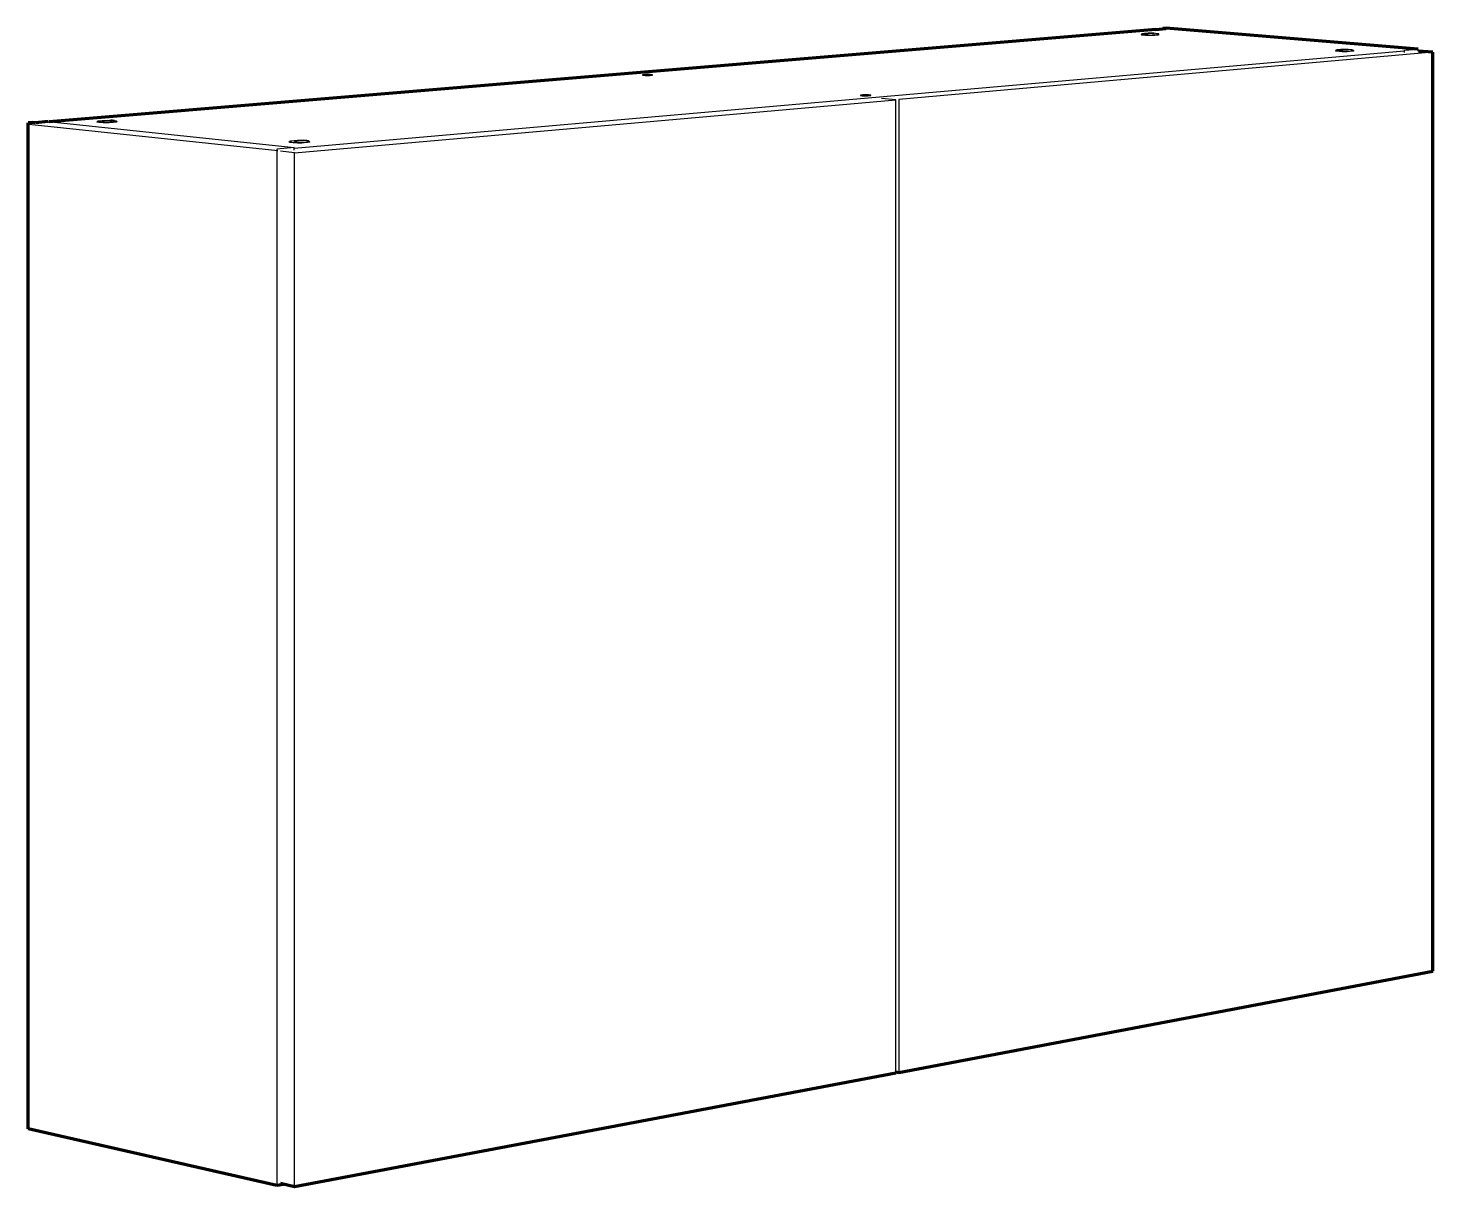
# Model space of a CAD drawing. Header units: metres. Extents: x -0.7 to 8.1, y 0 to 13.3.
# Drawn here: x 0.96 to 8.15, y 7.39 to 13.33 of the extents above; entities that cross this region are included whole.
import ezdxf

# ---------------------------------------------------------------- set-up
doc = ezdxf.new("R2010")
doc.units = ezdxf.units.M
doc.header["$MEASUREMENT"] = 0
doc.layers.add('PDF9_Geometry', color=7, linetype='Continuous')

msp = doc.modelspace()

# ---------------------------------------------------------------- linework, layer by layer
at = {"layer": 'PDF9_Geometry', "lineweight": 70}
for points in [[(6.7296, 13.3187), (1.0635, 12.8471)], [(6.729, 13.3194), (6.7811, 13.3237)], [(6.7659, 13.325), (6.7832, 13.3264)], [(6.7811, 13.3237), (6.7659, 13.325)], [(6.7659, 13.3224), (6.7659, 13.325)], [(8.0724, 13.2192), (6.7832, 13.3264)], [(8.1482, 13.2024), (8.075, 13.2085)], [(8.1482, 8.4976), (8.1482, 13.2024)], [(0.978, 12.8438), (0.9562, 12.842)], [(0.9562, 7.6916), (0.9562, 12.842)], [(0.9929, 12.8422), (0.978, 12.8438)], [(1.0582, 12.8477), (0.993, 12.8422)], [(5.3989, 7.9825), (5.4134, 7.9796), (8.1482, 8.4976)], [(5.3989, 7.9768), (2.3203, 7.3938), (2.2478, 7.4104)], [(2.2305, 7.4002), (0.9562, 7.6916)], [(2.2641, 7.4066), (2.2305, 7.4002)]]:
    msp.add_lwpolyline(points, dxfattribs=at)
at = {"layer": 'PDF9_Geometry', "lineweight": 25}
for points in [[(6.729, 13.3163), (6.729, 13.3194)], [(6.6699, 13.2947), (6.6764, 13.2977)], [(6.6851, 13.297), (6.6699, 13.2947)], [(6.6764, 13.2977), (6.6852, 13.297)], [(2.318, 12.7113), (8.0008, 13.2102)], [(8.1482, 13.2024), (5.4134, 12.9611)], [(7.7402, 13.2116), (7.7422, 13.2109), (7.7426, 13.21), (7.7406, 13.2091), (7.7363, 13.2083), (7.73, 13.2076), (7.722, 13.207), (7.7127, 13.2066), (7.7025, 13.2064), (7.692, 13.2064), (7.6816, 13.2066), (7.6721, 13.207), (7.6636, 13.2075), (7.6569, 13.2082), (7.652, 13.209), (7.6494, 13.2099), (7.6491, 13.2108), (7.6511, 13.2117)], [(7.6656, 13.211), (7.6718, 13.2142)], [(7.681, 13.2134), (7.6656, 13.211)], [(7.6718, 13.2142), (7.681, 13.2134)], [(7.7162, 13.2158), (7.7158, 13.2158)], [(7.7427, 13.2099), (7.7427, 13.2103)], [(8.0008, 13.2102), (8.0008, 13.2019)], [(8.0031, 13.2021), (8.0031, 13.2132), (8.0724, 13.2192)], [(8.0724, 13.2083), (8.0724, 13.2192)], [(2.3203, 12.6882), (5.3989, 12.9598), (5.3256, 12.9666)], [(5.3989, 7.9768), (5.3989, 12.9598)], [(5.4134, 12.9611), (5.4134, 7.9796)], [(0.9597, 12.8351), (2.234, 12.6998)], [(1.0582, 12.8477), (2.318, 12.7144)], [(1.3166, 12.8442), (1.3137, 12.8446), (1.3099, 12.8456), (1.3086, 12.8466), (1.3089, 12.8472)], [(1.38, 12.8553), (1.3977, 12.854)], [(1.3886, 12.8543), (1.38, 12.8553)], [(1.3978, 12.8539), (1.3886, 12.8544)], [(1.3886, 12.8531), (1.3886, 12.8544)], [(1.3978, 12.8526), (1.3978, 12.854)], [(1.4114, 12.8472), (1.4114, 12.8477)], [(2.3003, 12.7407), (2.2981, 12.7411), (2.2941, 12.7421), (2.2925, 12.7431), (2.2936, 12.7443), (2.2972, 12.7454), (2.2985, 12.7456)], [(2.3216, 12.7465), (2.3215, 12.7465)], [(2.3648, 12.752), (2.3829, 12.7508)], [(2.3738, 12.7511), (2.3648, 12.752)], [(2.3695, 12.7499), (2.3692, 12.7499)], [(2.3829, 12.7493), (2.3829, 12.7508), (2.3738, 12.7511)], [(2.3738, 12.7497), (2.3738, 12.7511)], [(2.3974, 12.7436), (2.3974, 12.7442)], [(2.318, 12.702), (2.318, 12.7144), (2.2305, 12.7067)], [(2.2305, 12.7067), (2.2305, 7.4003)], [(2.3203, 7.3938), (2.3203, 12.6882), (2.2478, 12.6959)]]:
    msp.add_lwpolyline(points, dxfattribs=at)
for points in [[(6.6576, 13.2954), (6.657, 13.2952), (6.6547, 13.2944), (6.6547, 13.2935), (6.657, 13.2927), (6.6615, 13.2919), (6.668, 13.2912), (6.676, 13.2907), (6.6853, 13.2903), (6.6953, 13.2901), (6.7056, 13.2901), (6.7157, 13.2903), (6.7249, 13.2907), (6.7329, 13.2912), (6.7394, 13.2919), (6.7438, 13.2927), (6.746, 13.2935), (6.7463, 13.2935), (6.7463, 13.294, -0.147711), (6.733, 13.2912, -0.084321), (6.6544, 13.2939), (6.6544, 13.2935)], [(6.6851, 13.297), (6.6851, 13.2958, 0.016105), (6.6699, 13.2934), (6.6699, 13.2947)], [(6.6802, 13.2974), (6.6811, 13.2976, -0.051691), (6.71, 13.3), (6.7109, 13.3, -0.010361), (6.7127, 13.3)], [(6.6898, 13.2967, -0.021663), (6.688, 13.2965, -0.012059), (6.6862, 13.2964), (6.6852, 13.2964)], [(6.7179, 13.2997, -0.015942), (6.7196, 13.2992), (6.7203, 13.2992), (6.7194, 13.2992, 0.049745), (6.6907, 13.2968)], [(7.7428, 13.2107), (7.7427, 13.2099), (7.7405, 13.209), (7.7361, 13.2082), (7.7299, 13.2075, -0.08508), (7.6489, 13.2104), (7.6489, 13.21)], [(7.681, 13.2134), (7.681, 13.2122, 0.016325), (7.6656, 13.2098), (7.6656, 13.211)], [(7.6756, 13.2139), (7.6765, 13.2141, -0.05168), (7.7051, 13.2167)], [(7.6856, 13.2131, -0.01516), (7.6838, 13.2129, -0.012543), (7.6819, 13.2128), (7.681, 13.2128)], [(1.4113, 12.8483), (1.4117, 12.8475), (1.4102, 12.8465), (1.4063, 12.8455), (1.4002, 12.8446), (1.3922, 12.8438, -0.092217), (1.3086, 12.8466), (1.3086, 12.8461)], [(1.3953, 12.8528, 0.00869), (1.4001, 12.8523, -0.111293), (1.4094, 12.8501), (1.4096, 12.8497), (1.4095, 12.8494, -0.085717), (1.3212, 12.8459), (1.3152, 12.8468), (1.3116, 12.8477), (1.3104, 12.8487, -0.155735), (1.32, 12.8515, -0.04671), (1.38, 12.8539), (1.38, 12.8553)], [(1.4114, 12.8477), (1.4101, 12.8466), (1.4063, 12.8456), (1.4056, 12.8455, -0.054268), (1.3198, 12.8438), (1.3165, 12.8442)], [(1.336, 12.8509, 0.001042), (1.3374, 12.8512, -0.044932), (1.3732, 12.8541), (1.3743, 12.8541)], [(1.3364, 12.8499, 0.014502), (1.3381, 12.8497, 0.023469), (1.3396, 12.8497)], [(1.3843, 12.8532), (1.384, 12.8532), (1.3833, 12.8532), (1.3825, 12.8532, 0.045243), (1.3469, 12.8501)], [(1.3744, 12.8519), (1.3744, 12.8524), (1.3743, 12.8528), (1.3742, 12.8531), (1.3741, 12.8535), (1.3739, 12.8537, 0.077955), (1.3734, 12.8541)], [(1.3836, 12.8535, 0.005409), (1.3819, 12.8537, 0.23926), (1.3806, 12.853)], [(2.3972, 12.7449), (2.3978, 12.7441), (2.3964, 12.743), (2.3927, 12.742), (2.3867, 12.741), (2.3787, 12.7402, -0.092028), (2.2925, 12.7432), (2.2925, 12.7427)], [(2.3648, 12.752), (2.3648, 12.7508, 0.046548), (2.3046, 12.7483, 0.188887), (2.2943, 12.7453), (2.2958, 12.7442), (2.2997, 12.7432), (2.3059, 12.7424, 0.089176), (2.3955, 12.7459), (2.3956, 12.7463), (2.3955, 12.7466, 0.118608), (2.3853, 12.749, 0.005225), (2.3805, 12.7496)], [(2.3959, 12.7454), (2.3974, 12.7443), (2.3963, 12.7431), (2.3927, 12.7421), (2.3919, 12.7419, -0.05557), (2.3046, 12.7402), (2.3003, 12.7407)], [(2.3684, 12.7499), (2.3677, 12.7499, 0.045029), (2.332, 12.7467)]]:
    msp.add_lwpolyline(points, format="xyb", dxfattribs=at)
for points in [[(6.6561, 13.296), (6.656, 13.2956, 0.107445), (6.7447, 13.2957), (6.7445, 13.2962), (6.7422, 13.297), (6.7392, 13.2976), (6.7379, 13.2978, 0.065846), (6.6629, 13.2977, 0.099585)], [(7.6505, 13.2122, 0.111051), (7.7411, 13.2121, 0.194313), (7.7349, 13.2141), (7.7338, 13.2143, 0.065426), (7.6578, 13.2144, 0.097674), (7.6507, 13.2127)], [(2.3234, 12.7463), (2.3216, 12.7465, 0.018912)]]:
    msp.add_lwpolyline(points, format="xyb", close=True, dxfattribs=at)
for points in [[(4.145, 13.0848), (4.1499, 13.0853), (4.1529, 13.086), (4.1536, 13.0867), (4.152, 13.0873), (4.1483, 13.0879), (4.1427, 13.0884), (4.1357, 13.0886), (4.1281, 13.0887), (4.1205, 13.0886), (4.1134, 13.0883), (4.1076, 13.0877), (4.1037, 13.0871), (4.1018, 13.0865), (4.1022, 13.0858), (4.1049, 13.0852), (4.1097, 13.0847), (4.116, 13.0843), (4.1233, 13.0841), (4.1311, 13.0842), (4.1385, 13.0844)], [(5.2623, 12.9805), (5.2672, 12.9811), (5.27, 12.9818), (5.2706, 12.9825), (5.2688, 12.9832), (5.2648, 12.9838), (5.259, 12.9843), (5.2518, 12.9845), (5.2439, 12.9846), (5.2361, 12.9845), (5.229, 12.9842), (5.2232, 12.9836), (5.2193, 12.983), (5.2175, 12.9823), (5.2182, 12.9816), (5.2211, 12.9809), (5.2261, 12.9804), (5.2327, 12.98), (5.2403, 12.9798), (5.2482, 12.9798), (5.2558, 12.9801)]]:
    msp.add_lwpolyline(points, close=True, dxfattribs=at)
for centre, radius, start, end in [((7.7135, 13.0737), 0.1421, 89.33533, 100.93308), ((7.7058, 13.1247), 0.0919, 86.41057, 87.56386), ((1.3368, 12.8493), 0.00193, 12.03277, 72.78822), ((1.3718, 12.7482), 0.106, 86.39973, 87.53486), ((2.3569, 12.5549), 0.196, 89.69175, 100.24965), ((2.3216, 12.746), 0.0018, 9.7744, 76.23646), ((2.3256, 12.7617), 0.0156, 266.36615, 273.63385), ((2.3582, 12.7339), 0.017, 86.67074, 90.56856), ((2.3573, 12.7491), 0.00193, 348.42242, 70.60058), ((2.3595, 12.7149), 0.0359, 87.19613, 90.49696)]:
    msp.add_arc(centre, radius, start, end, dxfattribs=at)
for points in [[(6.6819, 13.2973), (6.6816, 13.2975), (6.6814, 13.2976), (6.6811, 13.2976)], [(6.6907, 13.2968), (6.6904, 13.2968), (6.6901, 13.2967), (6.6898, 13.2967)], [(6.7112, 13.2981), (6.7114, 13.299), (6.7108, 13.2998), (6.71, 13.3)], [(6.7127, 13.3), (6.7132, 13.2999), (6.7139, 13.2999), (6.7145, 13.2999)], [(6.7145, 13.2999), (6.7152, 13.2998), (6.7157, 13.2998), (6.7163, 13.2998)], [(6.7163, 13.2998), (6.7169, 13.2997), (6.7174, 13.2997), (6.7179, 13.2997)], [(6.7179, 13.2997), (6.7174, 13.2996), (6.717, 13.2994), (6.7168, 13.299)], [(6.7196, 13.2995), (6.7198, 13.2995), (6.7201, 13.2995), (6.7203, 13.2995)], [(6.7203, 13.2995), (6.7207, 13.2994), (6.7209, 13.2994), (6.721, 13.2994)], [(6.7207, 13.2993), (6.7206, 13.2992), (6.7204, 13.2992), (6.7203, 13.2992)], [(6.721, 13.2994), (6.7211, 13.2993), (6.7209, 13.2992), (6.7207, 13.2992)], [(6.7399, 13.2975), (6.7396, 13.2975), (6.7394, 13.2976), (6.7391, 13.2976)], [(6.7427, 13.2969), (6.7419, 13.2971), (6.7412, 13.2973), (6.7399, 13.2975)], [(7.6865, 13.2133), (7.6862, 13.2132), (7.6859, 13.2132), (7.6856, 13.2131)], [(7.7051, 13.2167), (7.7054, 13.2167), (7.7057, 13.2166), (7.706, 13.2166)], [(7.7064, 13.2147), (7.7065, 13.2156), (7.7059, 13.2164), (7.7051, 13.2167)], [(7.706, 13.2166), (7.7065, 13.2166), (7.7072, 13.2166), (7.7078, 13.2166)], [(7.7078, 13.2166), (7.7084, 13.2166), (7.709, 13.2165), (7.7097, 13.2165)], [(7.7115, 13.2164), (7.7121, 13.2163), (7.7126, 13.2163), (7.7131, 13.2163)], [(7.7131, 13.2163), (7.7127, 13.2163), (7.7123, 13.216), (7.712, 13.2156)], [(7.7149, 13.2161), (7.7143, 13.2162), (7.7137, 13.2162), (7.7131, 13.2163)], [(7.7149, 13.2161), (7.7152, 13.2161), (7.7155, 13.2161), (7.7157, 13.2161)], [(7.7158, 13.2158), (7.7156, 13.2158), (7.7153, 13.2158), (7.7149, 13.2158)], [(7.7162, 13.2158), (7.7159, 13.2158), (7.7156, 13.2158), (7.7151, 13.2158)], [(7.7157, 13.2161), (7.7161, 13.216), (7.7163, 13.216), (7.7165, 13.2159)], [(7.7165, 13.2159), (7.7166, 13.2159), (7.7165, 13.2158), (7.7162, 13.2158)], [(7.7357, 13.214), (7.7354, 13.2141), (7.7351, 13.2141), (7.7348, 13.2141)], [(7.7387, 13.2134), (7.7379, 13.2136), (7.737, 13.2139), (7.7357, 13.214)], [(1.3351, 12.8503), (1.335, 12.8504), (1.335, 12.8504), (1.3352, 12.8505)], [(1.3357, 12.85), (1.3353, 12.8501), (1.3352, 12.8501), (1.3351, 12.8503)], [(1.3352, 12.8505), (1.3353, 12.8506), (1.3356, 12.8507), (1.336, 12.8509)], [(1.3364, 12.8499), (1.3361, 12.8499), (1.3359, 12.85), (1.3357, 12.85)], [(1.3416, 12.8497), (1.3409, 12.8497), (1.3402, 12.8496), (1.3396, 12.8497)], [(1.3437, 12.8497), (1.343, 12.8497), (1.3422, 12.8497), (1.3416, 12.8497)], [(1.3457, 12.85), (1.3451, 12.8499), (1.3444, 12.8498), (1.3437, 12.8497)], [(1.3469, 12.8501), (1.3465, 12.8501), (1.3461, 12.85), (1.3457, 12.85)], [(1.3743, 12.8541), (1.3749, 12.8541), (1.3756, 12.8541), (1.3763, 12.8541)], [(1.3784, 12.854), (1.3791, 12.8539), (1.3798, 12.8539), (1.3804, 12.8539)], [(1.3804, 12.8539), (1.3809, 12.8538), (1.3814, 12.8538), (1.3819, 12.8537)], [(1.3836, 12.8535), (1.3832, 12.8535), (1.3829, 12.8534), (1.3826, 12.8532)], [(1.384, 12.8532), (1.3836, 12.8531), (1.3831, 12.8531), (1.3826, 12.8531)], [(1.3836, 12.8535), (1.3838, 12.8535), (1.3841, 12.8535), (1.3843, 12.8535)], [(1.3849, 12.8533), (1.3847, 12.8532), (1.3844, 12.8532), (1.384, 12.8532)], [(1.3843, 12.8535), (1.3846, 12.8534), (1.3848, 12.8534), (1.3849, 12.8533)], [(1.41, 12.8488), (1.4101, 12.8487), (1.4114, 12.8477), (1.4114, 12.8477)], [(2.3198, 12.7468), (2.3197, 12.7469), (2.3198, 12.747), (2.3199, 12.7471)], [(2.3204, 12.7466), (2.3201, 12.7466), (2.3199, 12.7467), (2.3198, 12.7468)], [(2.3199, 12.7471), (2.32, 12.7472), (2.3203, 12.7473), (2.3206, 12.7474)], [(2.3212, 12.7465), (2.3209, 12.7465), (2.3207, 12.7465), (2.3204, 12.7466)], [(2.3206, 12.7474), (2.3211, 12.7476), (2.3216, 12.7477), (2.322, 12.7478)], [(2.3246, 12.7462), (2.324, 12.7462), (2.3235, 12.7462), (2.323, 12.7463)], [(2.3287, 12.7463), (2.328, 12.7463), (2.3273, 12.7462), (2.3266, 12.7462)], [(2.3308, 12.7465), (2.3302, 12.7464), (2.3294, 12.7464), (2.3287, 12.7463)], [(2.332, 12.7467), (2.3316, 12.7466), (2.3312, 12.7466), (2.3308, 12.7465)], [(2.3612, 12.7508), (2.3619, 12.7508), (2.3626, 12.7508), (2.3633, 12.7507)], [(2.3633, 12.7507), (2.364, 12.7507), (2.3647, 12.7506), (2.3653, 12.7506)], [(2.3653, 12.7506), (2.3659, 12.7505), (2.3664, 12.7505), (2.3669, 12.7505)], [(2.3669, 12.7505), (2.3664, 12.7504), (2.3659, 12.7501), (2.3656, 12.7497)], [(2.3687, 12.7503), (2.3681, 12.7503), (2.3675, 12.7504), (2.3669, 12.7505)], [(2.3687, 12.7503), (2.3683, 12.7503), (2.368, 12.7501), (2.3677, 12.7499)], [(2.3693, 12.7499), (2.3689, 12.7498), (2.3684, 12.7498), (2.3679, 12.7498)], [(2.3692, 12.7499), (2.369, 12.7499), (2.3688, 12.7499), (2.3684, 12.7499)], [(2.3687, 12.7503), (2.3689, 12.7502), (2.3692, 12.7502), (2.3695, 12.7502)], [(2.3701, 12.75), (2.3699, 12.7499), (2.3696, 12.7499), (2.3693, 12.7499)], [(2.3695, 12.7502), (2.3698, 12.7501), (2.37, 12.7501), (2.3701, 12.75)]]:
    msp.add_open_spline(points, degree=3, dxfattribs=at)

doc.saveas('drawing.dxf')
